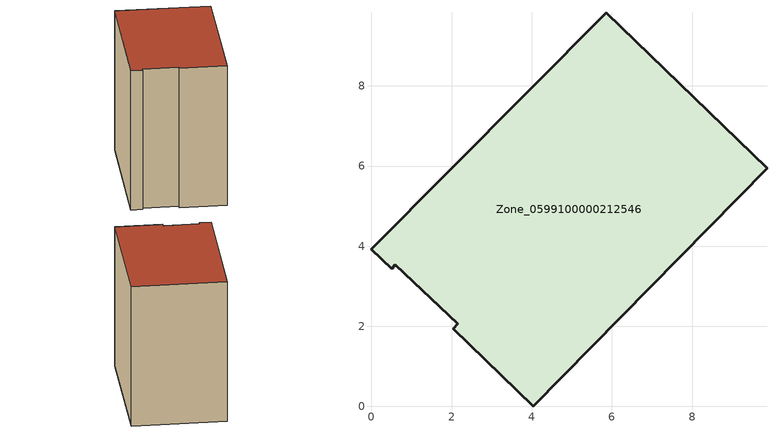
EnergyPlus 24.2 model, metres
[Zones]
Zone_0599100000212546
 floor ground (C_G): 2.16,2.07 0.6,3.53 0.5,3.43 0,3.92 5.86,9.83 9.87,5.94 4.04,0 2.04,1.95 z0
 wall outside (C_F): 4.04,0 9.87,5.94 5.86,9.83 0,3.92 0.5,3.43 0.6,3.53 2.16,2.07 2.04,1.95 4.04,0 z0:8.89
 roof outside (C_R): 0.6,3.53 2.16,2.07 2.04,1.95 4.04,0 9.87,5.94 5.86,9.83 0,3.92 0.5,3.43 z8.89
[BUILDING]
Pand.0599100000212546: North Axis=0; Terrain=City; Loads Convergence Tolerance Value=0.04; Temperature Convergence Tolerance Value=0.4; Solar Distribution=FullExterior; Maximum Number of Warmup Days=25; Minimum Number of Warmup Days=1
[Site:Location]
Rotterdam.The.Hague.AP_ZH_NLD Design_Conditions: Latitude=51.96; Longitude=4.45; Time Zone=1; Elevation=-4.5
[SITE:GROUNDTEMPERATURE:BUILDINGSURFACE]
18, 18, 18, 18, 18, 18, 18, 18, 18, 18, 18, 18
[MATERIAL] Thermal Absorptance=0.9; Solar Absorptance=0.7; Visible Absorptance=0.7
Name | Roughness | Thickness | Conductivity | Density | Specific Heat
G.TI.1946 | MediumSmooth | 0.15 | 1 | 540 | 1210
F.TI.1946 | Rough | 0.3 | 0.857143 | 1920 | 840
R.TI.1946 | MediumRough | 0.2 | 0.1 | 1500 | 1000
[CONSTRUCTION]
C_G: G.TI.1946
C_F: F.TI.1946
C_R: R.TI.1946
[ZONE]
Zone_0599100000212546: Type=1; Multiplier=1; Ceiling Height=Autocalculate; Volume=Autocalculate; Floor Area=autocalculate; Part of Total Floor Area=Yes
[ZONEINFILTRATION:DESIGNFLOWRATE]
Infil_Zone_0599100000212546: Zone or ZoneList or Space or SpaceList=Zone_0599100000212546; Schedule=AlwaysOn; Design Flow Rate Calculation Method=Flow/Area; Flow Rate per Floor Area=0.003; Constant Term Coefficient=1; Temperature Term Coefficient=0; Velocity Term Coefficient=0; Velocity Squared Term Coefficient=0
[HVACTEMPLATE:ZONE:IDEALLOADSAIRSYSTEM]
Zone_0599100000212546: Maximum Heating Supply Air Temperature=50; Minimum Cooling Supply Air Temperature=13; Maximum Heating Supply Air Humidity Ratio=0.0156; Minimum Cooling Supply Air Humidity Ratio=0.0077; Heating Limit=NoLimit; Cooling Limit=NoLimit; Dehumidification Control Type=ConstantSensibleHeatRatio; Cooling Sensible Heat Ratio=0.7; Dehumidification Setpoint=60; Humidification Control Type=None; Humidification Setpoint=30; Outdoor Air Method=None; Outdoor Air Flow Rate per Person=0.00944; Outdoor Air Flow Rate per Zone Floor Area=0; Outdoor Air Flow Rate per Zone=0; Demand Controlled Ventilation Type=None; Outdoor Air Economizer Type=NoEconomizer; Heat Recovery Type=None; Sensible Heat Recovery Effectiveness=0.7; Latent Heat Recovery Effectiveness=0.65
[ZONECONTROL:THERMOSTAT]
ThermostatControl_Zone_0599100000212546: Zone or ZoneList=Zone_0599100000212546; Control Type Schedule=DualSetpointControlType; Control 1=Thermostat_Zone_0599100000212546; Temperature Difference Between Cutout And Setpoint=0
[THERMOSTATSETPOINT:DUALSETPOINT]
Thermostat_Zone_0599100000212546: Heating Setpoint Temperature Schedule=HeatingSetpoint_Zone_0599100000212546; Cooling Setpoint Temperature Schedule=CoolingSetpoint_Zone_0599100000212546
[SCHEDULE:COMPACT]
HeatingSetpoint_Zone_0599100000212546: Through: 12/31, For: AllDays, Until: 24:00, 21
CoolingSetpoint_Zone_0599100000212546: Through: 12/31, For: AllDays, Until: 24:00, 24
DualSetpointControlType: Through: 12/31, For: AllDays, Until: 24:00, 4
AlwaysOn: Through: 12/31, For: AllDays, Until: 24:00, 1
